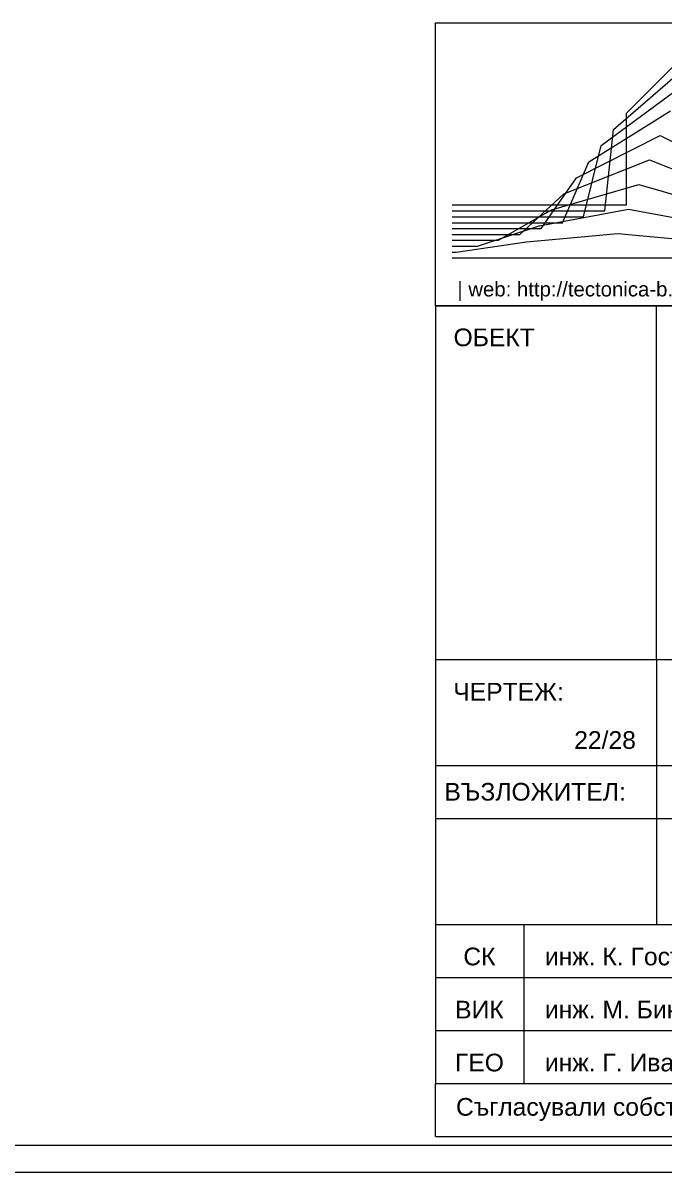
# Model space of a CAD drawing. Header units: centimetres. Extents: x 0 to 25250, y 0 to 2250.
# Drawn here: x 16946 to 17309, y 0 to 650 of the extents above; entities that cross this region are included whole.
import ezdxf

# ---------------------------------------------------------------- set-up
doc = ezdxf.new("R2010")
doc.units = ezdxf.units.CM
doc.layers.add('A-ANNO-NOTE', color=7, linetype='Continuous', lineweight=9)
doc.layers.add('G-ANNO-TTLB', color=7, linetype='Continuous', lineweight=9)
doc.styles.add('22_xrefed$0$Arial', font='arial.ttf', dxfattribs={"height": 0.2})
doc.styles.add('22_xrefed$0$Arial_2', font='arial.ttf', dxfattribs={"height": 0.165})

# ---------------------------------------------------------------- blocks, each defined once
blk = doc.blocks.new('TEC_ОФИЦИАЛНА РАМКА - TEC_ОФИЦИАЛНА РАМКА-2548455-СГРАДА ТИП III - ВЕРТИКАЛНИ РАЗРЕЗИ 5-5_ А-А')
at = {"layer": 'A-ANNO-NOTE'}
for p, q in [((27.221, 8.554), (41.221, 8.554)), ((27.221, 5.354), (27.221, 8.554)), ((30.239, 8.39), (29.378, 7.529)), ((29.237, 7.348), (30.12, 8.113)), ((29.096, 7.166), (30, 7.835)), ((28.956, 6.984), (29.881, 7.558)), ((29.378, 7.529), (29.378, 6.494)), ((28.815, 6.803), (29.762, 7.281)), ((29.137, 6.427), (29.237, 7.348)), ((29.762, 7.281), (30.709, 6.803)), ((28.897, 6.361), (29.096, 7.166)), ((28.656, 6.294), (28.956, 6.984)), ((28.674, 6.621), (29.643, 7.004)), ((29.643, 7.004), (30.612, 6.621)), ((28.416, 6.228), (28.815, 6.803)), ((28.533, 6.44), (29.524, 6.727)), ((29.524, 6.727), (30.514, 6.44)), ((28.175, 6.161), (28.674, 6.621)), ((29.378, 6.494), (27.407, 6.494)), ((27.407, 6.427), (29.137, 6.427)), ((27.935, 6.095), (28.533, 6.44)), ((28.392, 6.258), (29.404, 6.449)), ((29.404, 6.449), (30.417, 6.258)), ((27.407, 6.361), (28.897, 6.361)), ((27.407, 6.294), (28.656, 6.294)), ((27.694, 6.028), (28.392, 6.258)), ((27.407, 6.228), (28.416, 6.228)), ((27.407, 6.161), (28.175, 6.161)), ((28.252, 6.077), (29.285, 6.172)), ((29.285, 6.172), (30.319, 6.077)), ((27.407, 6.095), (27.935, 6.095)), ((27.407, 6.028), (27.694, 6.028)), ((27.454, 5.962), (28.252, 6.077)), ((27.407, 5.962), (27.454, 5.962)), ((27.407, 5.895), (41.01, 5.895)), ((41.221, 5.354), (27.221, 5.354)), ((27.221, 5.354), (27.221, 1.354)), ((27.221, 5.354), (41.221, 5.354)), ((29.721, 1.354), (29.721, 5.354)), ((27.221, 1.354), (27.221, -1.646)), ((27.221, 1.354), (41.221, 1.354)), ((27.221, 1.354), (41.221, 1.354)), ((29.721, 1.354), (29.721, -1.646)), ((27.221, 0.154), (41.221, 0.154)), ((27.221, -0.446), (41.221, -0.446)), ((27.221, -1.646), (41.221, -1.646)), ((27.221, -1.646), (27.221, -3.446)), ((27.223, -1.646), (41.223, -1.646)), ((28.221, -1.646), (28.221, -3.446)), ((27.223, -2.246), (41.223, -2.246)), ((27.223, -2.846), (41.223, -2.846)), ((27.221, -4.046), (27.221, -3.446)), ((27.221, -3.446), (41.221, -3.446)), ((27.223, -3.446), (41.223, -3.446)), ((27.221, -4.046), (41.221, -4.046))]:
    blk.add_line(p, q, dxfattribs=at)
at = {"layer": 'G-ANNO-TTLB'}
for p, q in [((41.321, -4.146), (-13.129, -4.146)), ((-15.379, -4.446), (41.621, -4.446))]:
    blk.add_line(p, q, dxfattribs=at)
at = {"layer": 'G-ANNO-TTLB', "line_spacing_factor": 0.936439}
for s, insert, char_height, width, attachment_point, style in [('\\pt0.5,1,1.5,2,2.5,3,3.5,4,4.5,5,5.5,6,6.5,7,7.5,8,8.5,9,9.5,10,10.5,11,11.5,12,12.5,13,13.5,14,14.5,15,15.5,16;| web: http://tectonica-b.com/ | {\\fArial|b0|i0|c204|p34;адрес}: {\\fArial|b0|i0|c204|p34;Пловдив}, {\\fArial|b0|i0|c204|p34;ул}. "{\\fArial|b0|i0|c204|p34;Петър Парчевич}" 14 | {\\fArial|b0|i0|c204|p34;тел}: 0889/ 264 549 | e-mail: contact@tectonica-b.com |', (34.18, 5.625), 0.165, 13.944, 2, '22_xrefed$0$Arial_2'), ('\\pt0.1,0.2,0.3,0.4,0.5,0.6,0.7,0.8,0.9,1,1.1,1.2,1.3,1.4,1.5,1.6,1.7,1.8,1.9,2,2.1,2.2,2.3,2.4,2.5,2.6,2.7,2.8,2.9,3,3.1,3.2;{\\fArial|b0|i0|c204|p34;ОБЕКТ}', (27.424, 5.097), 0.2, 2.031, 1, '22_xrefed$0$Arial'), ('\\pt0.1,0.2,0.3,0.4,0.5,0.6,0.7,0.8,0.9,1,1.1,1.2,1.3,1.4,1.5,1.6,1.7,1.8,1.9,2,2.1,2.2,2.3,2.4,2.5,2.6,2.7,2.8,2.9,3,3.1,3.2;{\\fArial|b0|i0|c204|p34;ЧЕРТЕЖ}:', (27.421, 1.088), 0.2, 2.09, 1, '22_xrefed$0$Arial'), ('\\pt0.1,0.2,0.3,0.4,0.5,0.6,0.7,0.8,0.9,1,1.1,1.2,1.3,1.4,1.5,1.6,1.7,1.8,1.9,2,2.1,2.2,2.3,2.4,2.5,2.6,2.7,2.8,2.9,3,3.1,3.2;{\\fArial|b0|i0|c204|p34;ВЪЗЛОЖИТЕЛ}:', (27.321, -0.044), 0.2, 2.243, 1, '22_xrefed$0$Arial'), ('\\pt1.27,2.54,3.81,5.08,6.35,7.62,8.89,10.16,11.43,12.7,13.97,15.24,16.51,17.78,19.05,20.32,21.59,22.86,24.13,25.4,26.67,27.94,29.21,30.48,31.75,33.02,34.29,35.56,36.83,38.1,39.37,40.64;{\\fArial|b0|i0|c204|p34;СК}', (27.717, -2.009), 0.2, 0.377, 5, '22_xrefed$0$Arial'), ('\\pt1.27,2.54,3.81,5.08,6.35,7.62,8.89,10.16,11.43,12.7,13.97,15.24,16.51,17.78,19.05,20.32,21.59,22.86,24.13,25.4,26.67,27.94,29.21,30.48,31.75,33.02,34.29,35.56,36.83,38.1,39.37,40.64;{\\fArial|b0|i0|c204|p34;инж}. {\\fArial|b0|i0|c204|p34;К}. {\\fArial|b0|i0|c204|p34;Гостиловски}', (28.458, -2.009), 0.2, 2.652, 4, '22_xrefed$0$Arial'), ('\\pt1.27,2.54,3.81,5.08,6.35,7.62,8.89,10.16,11.43,12.7,13.97,15.24,16.51,17.78,19.05,20.32,21.59,22.86,24.13,25.4,26.67,27.94,29.21,30.48,31.75,33.02,34.29,35.56,36.83,38.1,39.37,40.64;{\\fArial|b0|i0|c204|p34;ВИК}', (27.717, -2.609), 0.2, 0.569, 5, '22_xrefed$0$Arial'), ('\\pt1.27,2.54,3.81,5.08,6.35,7.62,8.89,10.16,11.43,12.7,13.97,15.24,16.51,17.78,19.05,20.32,21.59,22.86,24.13,25.4,26.67,27.94,29.21,30.48,31.75,33.02,34.29,35.56,36.83,38.1,39.37,40.64;{\\fArial|b0|i0|c204|p34;инж}. M. {\\fArial|b0|i0|c204|p34;Биков}', (28.458, -2.609), 0.2, 1.845, 4, '22_xrefed$0$Arial'), ('\\pt1.27,2.54,3.81,5.08,6.35,7.62,8.89,10.16,11.43,12.7,13.97,15.24,16.51,17.78,19.05,20.32,21.59,22.86,24.13,25.4,26.67,27.94,29.21,30.48,31.75,33.02,34.29,35.56,36.83,38.1,39.37,40.64;{\\fArial|b0|i0|c204|p34;ГЕО}', (27.717, -3.209), 0.2, 0.569, 5, '22_xrefed$0$Arial'), ('\\pt1.27,2.54,3.81,5.08,6.35,7.62,8.89,10.16,11.43,12.7,13.97,15.24,16.51,17.78,19.05,20.32,21.59,22.86,24.13,25.4,26.67,27.94,29.21,30.48,31.75,33.02,34.29,35.56,36.83,38.1,39.37,40.64;{\\fArial|b0|i0|c204|p34;инж}. {\\fArial|b0|i0|c204|p34;Г}. {\\fArial|b0|i0|c204|p34;Иванова}', (28.458, -3.209), 0.2, 2.13, 4, '22_xrefed$0$Arial'), ('\\pt1.27,2.54,3.81,5.08,6.35,7.62,8.89,10.16,11.43,12.7,13.97,15.24,16.51,17.78,19.05,20.32,21.59,22.86,24.13,25.4,26.67,27.94,29.21,30.48,31.75,33.02,34.29,35.56,36.83,38.1,39.37,40.64;{\\fArial|b0|i0|c204|p34;Съгласували собственици}:', (27.452, -3.609), 0.2, 5.722, 1, '22_xrefed$0$Arial')]:
    blk.add_mtext(s, dxfattribs=dict(at, insert=insert, char_height=char_height, width=width, attachment_point=attachment_point, style=style))

msp = doc.modelspace()

# ---------------------------------------------------------------- block references
at = {"layer": 'G-ANNO-TTLB', "xscale": 49.99999999999999, "yscale": 49.99999999999999, "zscale": 49.99999999999999}
msp.add_blockref('TEC_ОФИЦИАЛНА РАМКА - TEC_ОФИЦИАЛНА РАМКА-2548455-СГРАДА ТИП III - ВЕРТИКАЛНИ РАЗРЕЗИ 5-5_ А-А', (15818.96, 222.31), dxfattribs=at)

# ---------------------------------------------------------------- next in the draw order: texts
at = {"layer": 'G-ANNO-TTLB', "insert": (17293.42, 249.38), "char_height": 10, "width": 35.7, "attachment_point": 3, "line_spacing_factor": 0.936439, "style": '22_xrefed$0$Arial'}
msp.add_mtext('\\pt5,10,15,20,25,30,35,40,45,50,55,60,65,70,75,80,85,90,95,100,105,110,115,120,125,130,135,140,145,150,155,160;22/28', dxfattribs=at)

doc.saveas('drawing.dxf')
